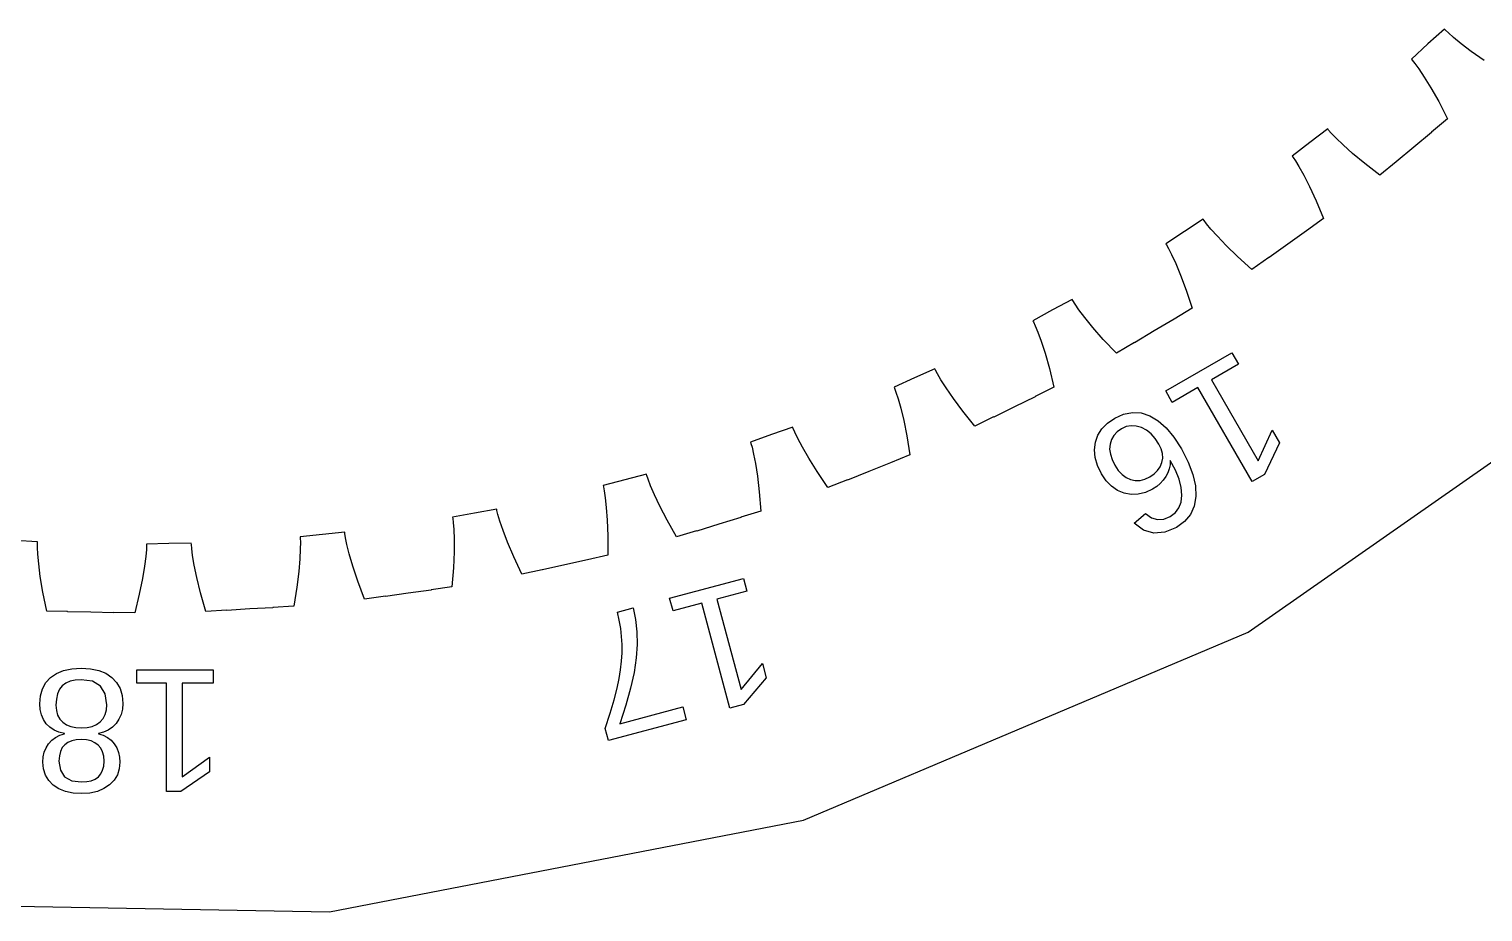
# Model space of a CAD drawing. Header units: metres. Extents: x -300 to 172, y -235 to 235.
# Drawn here: x -74.3 to 74, y -234.8 to -144.7 of the extents above; entities that cross this region are included whole.
import ezdxf

# ---------------------------------------------------------------- set-up
doc = ezdxf.new("R2010")
doc.units = ezdxf.units.M

msp = doc.modelspace()

# ---------------------------------------------------------------- linework, layer by layer
for p, q in [((70.0643, -144.701), (68.3639, -146.224)), ((70.1612, -144.8), (70.0643, -144.701)), ((70.4628, -145.09), (70.1612, -144.8)), ((70.987, -145.557), (70.4628, -145.09)), ((68.3639, -146.224), (66.6797, -147.764)), ((71.7536, -146.191), (70.987, -145.557)), ((72.785, -146.978), (71.7536, -146.191)), ((66.6797, -147.764), (66.7691, -147.871)), ((66.7691, -147.871), (67.0274, -148.2)), ((67.0274, -148.2), (67.4404, -148.768)), ((74.1069, -147.909), (72.785, -146.978)), ((67.4404, -148.768), (67.9946, -149.593)), ((67.9946, -149.593), (68.6762, -150.698)), ((68.6762, -150.698), (69.4714, -152.106)), ((69.4714, -152.106), (70.3652, -153.845)), ((70.3652, -153.845), (68.7354, -155.22)), ((58.144, -154.895), (56.3281, -156.278)), ((58.2327, -155.002), (58.144, -154.895)), ((58.5104, -155.314), (58.2327, -155.002)), ((58.9957, -155.822), (58.5104, -155.314)), ((68.7468, -155.243), (66.9329, -156.742)), ((68.7354, -155.22), (68.7468, -155.243)), ((56.3281, -156.278), (54.5267, -157.68)), ((59.7095, -156.514), (58.9957, -155.822)), ((60.6752, -157.381), (59.7095, -156.514)), ((66.9329, -156.742), (65.1354, -158.26)), ((54.5267, -157.68), (54.6074, -157.793)), ((54.6074, -157.793), (54.8387, -158.141)), ((54.8387, -158.141), (55.2053, -158.74)), ((61.9189, -158.414), (60.6752, -157.381)), ((63.4711, -159.603), (61.9189, -158.414)), ((65.1151, -158.245), (63.4711, -159.603)), ((65.1354, -158.26), (65.1151, -158.245)), ((55.2053, -158.74), (55.6921, -159.607)), ((55.6921, -159.607), (56.2839, -160.763)), ((56.2839, -160.763), (56.9647, -162.229)), ((56.9647, -162.229), (57.7174, -164.034)), ((45.4514, -164.109), (43.5314, -165.344)), ((45.5314, -164.223), (45.4514, -164.109)), ((45.7833, -164.557), (45.5314, -164.223)), ((46.2269, -165.101), (45.7833, -164.557)), ((57.7174, -164.034), (55.9835, -165.276)), ((43.5314, -165.344), (41.6244, -166.598)), ((46.8834, -165.848), (46.2269, -165.101)), ((47.7771, -166.789), (46.8834, -165.848)), ((55.993, -165.299), (54.0661, -166.649)), ((55.9835, -165.276), (55.993, -165.299)), ((41.6244, -166.598), (41.6958, -166.717)), ((41.6958, -166.717), (41.8987, -167.083)), ((41.8987, -167.083), (42.2166, -167.709)), ((48.9348, -167.918), (47.7771, -166.789)), ((54.0661, -166.649), (52.1534, -168.019)), ((42.2166, -167.709), (42.6329, -168.612)), ((42.6329, -168.612), (43.131, -169.811)), ((50.3876, -169.227), (48.9348, -167.918)), ((52.1344, -168.003), (50.3876, -169.227)), ((52.1534, -168.019), (52.1344, -168.003)), ((43.131, -169.811), (43.6932, -171.327)), ((43.6932, -171.327), (44.3002, -173.185)), ((30.0549, -173.365), (28.0542, -174.464)), ((32.0669, -172.287), (30.0549, -173.365)), ((32.1376, -172.406), (32.0669, -172.287)), ((32.3622, -172.759), (32.1376, -172.406)), ((32.7611, -173.337), (32.3622, -172.759)), ((33.3562, -174.133), (32.7611, -173.337)), ((44.3002, -173.185), (42.4731, -174.286)), ((28.0542, -174.464), (28.1159, -174.588)), ((28.1159, -174.588), (28.2892, -174.969)), ((28.2892, -174.969), (28.5563, -175.618)), ((34.1723, -175.143), (33.3562, -174.133)), ((42.4807, -174.31), (40.4525, -175.503)), ((42.4731, -174.286), (42.4807, -174.31)), ((28.5563, -175.618), (28.8996, -176.551)), ((35.2367, -176.36), (34.1723, -175.143)), ((36.5809, -177.78), (35.2367, -176.36)), ((40.4525, -175.503), (38.4371, -176.717)), ((28.8996, -176.551), (29.3009, -177.786)), ((29.3009, -177.786), (29.7408, -179.342)), ((38.4194, -176.698), (36.5809, -177.78)), ((38.4371, -176.717), (38.4194, -176.698)), ((41.6122, -181.624), (48.3508, -177.734)), ((48.3508, -177.734), (49.0248, -178.901)), ((18.0751, -179.374), (15.9836, -180.289)), ((18.136, -179.499), (18.0751, -179.374)), ((29.7408, -179.342), (30.1982, -181.242)), ((49.0248, -178.901), (46.2855, -180.483)), ((50.0361, -206.231), (90.4221, -178.015)), ((15.9836, -180.289), (13.9021, -181.226)), ((18.3319, -179.869), (18.136, -179.499)), ((18.6836, -180.477), (18.3319, -179.869)), ((19.2136, -181.318), (18.6836, -180.477)), ((46.2855, -180.483), (51.0615, -188.755)), ((13.9021, -181.226), (13.9537, -181.355)), ((13.9537, -181.355), (14.0961, -181.748)), ((14.0961, -181.748), (14.3108, -182.417)), ((14.3108, -182.417), (14.5789, -183.374)), ((19.9468, -182.389), (19.2136, -181.318)), ((20.9112, -183.687), (19.9468, -182.389)), ((28.2951, -182.219), (26.1786, -183.247)), ((30.1982, -181.242), (28.2894, -182.194)), ((28.2894, -182.194), (28.2951, -182.219)), ((42.2862, -182.792), (41.6122, -181.624)), ((44.9034, -181.281), (42.2862, -182.792)), ((50.4373, -190.866), (44.9034, -181.281)), ((14.5789, -183.374), (14.8808, -184.636)), ((22.1383, -185.209), (20.9112, -183.687)), ((26.1786, -183.247), (24.0731, -184.297)), ((37.3226, -183.992), (38.2169, -183.814)), ((38.2169, -183.814), (39.1022, -183.866)), ((39.1022, -183.866), (39.9783, -184.15)), ((3.56429, -185.328), (1.40686, -186.074)), ((3.6151, -185.458), (3.56429, -185.328)), ((14.8808, -184.636), (15.1957, -186.222)), ((24.057, -184.277), (22.1383, -185.209)), ((24.0731, -184.297), (24.057, -184.277)), ((35.111, -185.484), (35.6857, -184.906)), ((35.6857, -184.906), (36.4191, -184.401)), ((36.4191, -184.401), (37.3226, -183.992)), ((37.5916, -185.266), (37.104, -185.481)), ((38.0929, -185.174), (37.5916, -185.266)), ((38.6082, -185.207), (38.0929, -185.174)), ((39.1372, -185.363), (38.6082, -185.207)), ((39.6507, -185.632), (39.1372, -185.363)), ((39.9783, -184.15), (40.834, -184.661)), ((40.834, -184.661), (41.6584, -185.395)), ((41.6584, -185.395), (42.4514, -186.352)), ((1.40686, -186.074), (-0.7426, -186.842)), ((-0.7426, -186.842), (-0.70137, -186.975)), ((3.78104, -185.841), (3.6151, -185.458)), ((4.0833, -186.475), (3.78104, -185.841)), ((4.54477, -187.356), (4.0833, -186.475)), ((15.1957, -186.222), (15.5007, -188.154)), ((34.3436, -187.625), (34.4379, -186.855)), ((34.4379, -186.855), (34.6951, -186.134)), ((34.6951, -186.134), (35.111, -185.484)), ((36.0722, -186.576), (35.9314, -187.046)), ((36.3146, -186.159), (36.0722, -186.576)), ((36.6585, -185.794), (36.3146, -186.159)), ((37.104, -185.481), (36.6585, -185.794)), ((40.1199, -186.002), (39.6507, -185.632)), ((40.5447, -186.471), (40.1199, -186.002)), ((40.9252, -187.042), (40.5447, -186.471)), ((42.4514, -186.352), (43.2131, -187.533)), ((51.0615, -188.755), (52.4861, -185.619)), ((52.4861, -185.619), (53.2351, -186.916)), ((-0.70137, -186.975), (-0.59062, -187.378)), ((-0.59062, -187.378), (-0.42978, -188.062)), ((-0.42978, -188.062), (-0.2386, -189.038)), ((5.1906, -188.482), (4.54477, -187.356)), ((15.5007, -188.154), (13.5223, -188.951)), ((34.4164, -188.417), (34.3436, -187.625)), ((35.9314, -187.046), (35.8948, -187.553)), ((35.8948, -187.553), (35.9648, -188.082)), ((35.9648, -188.082), (36.1413, -188.632)), ((41.1565, -187.528), (40.9252, -187.042)), ((41.2833, -188.004), (41.1565, -187.528)), ((41.3057, -188.469), (41.2833, -188.004)), ((43.2131, -187.533), (43.9115, -188.886)), ((53.2351, -186.916), (51.7043, -190.135)), ((-0.2386, -189.038), (-0.03792, -190.32)), ((6.04881, -189.852), (5.1906, -188.482)), ((7.15114, -191.467), (6.04881, -189.852)), ((11.3347, -189.832), (9.15224, -190.712)), ((13.526, -188.976), (11.3347, -189.832)), ((13.5223, -188.951), (13.526, -188.976)), ((34.6563, -189.232), (34.4164, -188.417)), ((35.0632, -190.071), (34.6563, -189.232)), ((36.1413, -188.632), (36.4243, -189.204)), ((36.4243, -189.204), (36.7771, -189.732)), ((36.7771, -189.732), (37.163, -190.153)), ((40.4317, -190.082), (40.7824, -189.74)), ((40.7824, -189.74), (41.0464, -189.354)), ((41.0464, -189.354), (41.2237, -188.925)), ((41.2237, -188.925), (41.3057, -188.469)), ((41.972, -189.577), (41.8302, -189.983)), ((42.0518, -189.151), (41.972, -189.577)), ((42.0694, -188.706), (42.0518, -189.151)), ((42.5967, -189.712), (42.0694, -188.706)), ((42.9723, -190.641), (42.5967, -189.712)), ((43.9115, -188.886), (44.3911, -190.15)), ((-13.5834, -190.682), (-15.7872, -191.277)), ((-15.7872, -191.277), (-15.7567, -191.413)), ((-11.3736, -190.11), (-13.5834, -190.682)), ((-11.3333, -190.243), (-11.3736, -190.11)), ((-11.1983, -190.639), (-11.3333, -190.243)), ((-10.9474, -191.295), (-11.1983, -190.639)), ((-10.5574, -192.21), (-10.9474, -191.295)), ((-0.03792, -190.32), (0.14999, -191.926)), ((9.13773, -190.691), (7.15114, -191.467)), ((9.15224, -190.712), (9.13773, -190.691)), ((35.548, -190.784), (35.0632, -190.071)), ((36.0957, -191.354), (35.548, -190.784)), ((37.163, -190.153), (37.582, -190.466)), ((37.582, -190.466), (38.0342, -190.67)), ((38.0342, -190.67), (38.5082, -190.765)), ((38.5082, -190.765), (38.993, -190.749)), ((38.993, -190.749), (39.4883, -190.621)), ((39.4883, -190.621), (39.9944, -190.382)), ((39.9944, -190.382), (40.4317, -190.082)), ((41.0547, -191.063), (40.6922, -191.363)), ((41.366, -190.732), (41.0547, -191.063)), ((41.6263, -190.37), (41.366, -190.732)), ((41.8302, -189.983), (41.6263, -190.37)), ((43.1961, -191.494), (42.9723, -190.641)), ((44.3911, -190.15), (44.652, -191.323)), ((44.652, -191.323), (44.6942, -192.406)), ((51.7043, -190.135), (50.4373, -190.866)), ((-15.7567, -191.413), (-15.6783, -191.824)), ((-15.6783, -191.824), (-15.5723, -192.518)), ((-15.5723, -192.518), (-15.4592, -193.506)), ((-10.003, -193.383), (-10.5574, -192.21)), ((0.14999, -191.926), (0.30054, -193.875)), ((36.7064, -191.781), (36.0957, -191.354)), ((37.38, -192.065), (36.7064, -191.781)), ((38.0903, -192.198), (37.38, -192.065)), ((38.8101, -192.17), (38.0903, -192.198)), ((39.5396, -191.981), (38.8101, -192.17)), ((40.2787, -191.632), (39.5396, -191.981)), ((40.6922, -191.363), (40.2787, -191.632)), ((43.191, -192.958), (43.2681, -192.27)), ((43.2681, -192.27), (43.1961, -191.494)), ((44.6942, -192.406), (44.5196, -193.381)), ((-28.8926, -194.085), (-31.1367, -194.503)), ((-26.6443, -193.691), (-28.8926, -194.085)), ((-26.6146, -193.826), (-26.6443, -193.691)), ((-26.5116, -194.232), (-26.6146, -193.826)), ((-26.3135, -194.905), (-26.5116, -194.232)), ((-15.4592, -193.506), (-15.3611, -194.8)), ((-9.25639, -194.818), (-10.003, -193.383)), ((0.30054, -193.875), (-1.73488, -194.513)), ((38.3798, -195.129), (39.5562, -194.135)), ((39.5562, -194.135), (40.1499, -194.557)), ((42.0847, -194.424), (42.5993, -194.035)), ((42.5993, -194.035), (42.9681, -193.546)), ((42.9681, -193.546), (43.191, -192.958)), ((44.1312, -194.229), (43.5288, -194.951)), ((44.5196, -193.381), (44.1312, -194.229)), ((-31.1367, -194.503), (-31.1169, -194.641)), ((-31.1169, -194.641), (-31.0715, -195.056)), ((-31.0715, -195.056), (-31.0209, -195.757)), ((-31.0209, -195.757), (-30.9868, -196.751)), ((-25.9974, -195.848), (-26.3135, -194.905)), ((-15.3611, -194.8), (-15.3013, -196.416)), ((-8.28586, -196.515), (-9.25639, -194.818)), ((-3.98578, -195.217), (-6.23105, -195.921)), ((-1.73318, -194.538), (-3.98578, -195.217)), ((-1.73488, -194.513), (-1.73318, -194.538)), ((39.3621, -195.839), (38.3798, -195.129)), ((40.1499, -194.557), (40.7692, -194.746)), ((40.7692, -194.746), (41.4142, -194.702)), ((41.4142, -194.702), (42.0847, -194.424)), ((42.7126, -195.548), (41.5286, -196.049)), ((43.5288, -194.951), (42.7126, -195.548)), ((-73.4803, -197.032), (-75.7583, -196.884)), ((-73.4835, -197.171), (-73.4803, -197.032)), ((-73.4792, -197.589), (-73.4835, -197.171)), ((-62.3605, -197.253), (-62.3628, -197.392)), ((-60.0786, -197.196), (-62.3605, -197.253)), ((-57.7961, -197.162), (-60.0786, -197.196)), ((-57.7883, -197.301), (-57.7961, -197.162)), ((-44.4241, -196.261), (-46.6938, -196.499)), ((-46.6938, -196.499), (-46.6851, -196.638)), ((-46.6851, -196.638), (-46.6728, -197.056)), ((-46.6728, -197.056), (-46.6781, -197.758)), ((-42.1512, -196.046), (-44.4241, -196.261)), ((-42.1323, -196.184), (-42.1512, -196.046)), ((-42.0618, -196.596), (-42.1323, -196.184)), ((-41.9179, -197.283), (-42.0618, -196.596)), ((-30.9868, -196.751), (-30.9917, -198.049)), ((-25.5381, -197.062), (-25.9974, -195.848)), ((-24.9077, -198.551), (-25.5381, -197.062)), ((-15.3013, -196.416), (-15.3061, -198.371)), ((-6.24387, -195.899), (-8.28586, -196.515)), ((-6.23105, -195.921), (-6.24387, -195.899)), ((40.4117, -196.146), (39.3621, -195.839)), ((41.5286, -196.049), (40.4117, -196.146)), ((-73.446, -198.291), (-73.4792, -197.589)), ((-73.3617, -199.281), (-73.446, -198.291)), ((-62.4448, -198.509), (-62.5685, -199.496)), ((-62.3837, -197.81), (-62.4448, -198.509)), ((-62.3628, -197.392), (-62.3837, -197.81)), ((-57.7507, -197.718), (-57.7883, -197.301)), ((-57.6619, -198.414), (-57.7507, -197.718)), ((-57.4991, -199.395), (-57.6619, -198.414)), ((-46.723, -198.752), (-46.831, -200.045)), ((-46.6781, -197.758), (-46.723, -198.752)), ((-41.6777, -198.248), (-41.9179, -197.283)), ((-41.3163, -199.495), (-41.6777, -198.248)), ((-30.9917, -198.049), (-31.0605, -199.664)), ((-24.0751, -200.32), (-24.9077, -198.551)), ((-15.3061, -198.371), (-17.3858, -198.845)), ((-73.2023, -200.569), (-73.3617, -199.281)), ((-62.5685, -199.496), (-62.7789, -200.777)), ((-57.2379, -200.667), (-57.4991, -199.395)), ((-46.831, -200.045), (-47.028, -201.65)), ((-40.8062, -201.029), (-41.3163, -199.495)), ((-31.0605, -199.664), (-31.2207, -201.613)), ((-21.9906, -199.868), (-24.0751, -200.32)), ((-21.9796, -199.891), (-21.9906, -199.868)), ((-19.6856, -199.369), (-21.9796, -199.891)), ((-17.3861, -198.87), (-19.6856, -199.369)), ((-17.3858, -198.845), (-17.3861, -198.87)), ((-72.9417, -202.165), (-73.2023, -200.569)), ((-62.7789, -200.777), (-63.1028, -202.361)), ((-56.8513, -202.237), (-57.2379, -200.667)), ((-47.028, -201.65), (-47.3424, -203.58)), ((-40.1168, -202.859), (-40.8062, -201.029)), ((-31.2207, -201.613), (-33.3314, -201.92)), ((-8.99429, -202.77), (-1.47842, -200.756)), ((-1.47842, -200.756), (-1.12953, -202.058)), ((-72.5508, -204.081), (-72.9417, -202.165)), ((-63.1028, -202.361), (-63.5695, -204.26)), ((-56.3095, -204.115), (-56.8513, -202.237)), ((-38.003, -202.574), (-40.1168, -202.859)), ((-37.9938, -202.598), (-38.003, -202.574)), ((-35.6655, -202.259), (-37.9938, -202.598)), ((-33.3337, -201.945), (-35.6655, -202.259)), ((-33.3314, -201.92), (-33.3337, -201.945)), ((-8.6454, -204.072), (-8.99429, -202.77)), ((-1.12953, -202.058), (-4.18477, -202.877)), ((-4.18477, -202.877), (-1.71252, -212.104)), ((-70.4185, -204.135), (-72.5508, -204.081)), ((-70.4132, -204.159), (-70.4185, -204.135)), ((-68.0611, -204.194), (-70.4132, -204.159)), ((-65.7085, -204.253), (-68.0611, -204.194)), ((-65.7022, -204.228), (-65.7085, -204.253)), ((-63.5695, -204.26), (-65.7022, -204.228)), ((-54.1797, -203.999), (-56.3095, -204.115)), ((-54.1724, -204.023), (-54.1797, -203.999)), ((-51.8244, -203.871), (-54.1724, -204.023)), ((-49.4752, -203.743), (-51.8244, -203.871)), ((-49.4709, -203.718), (-49.4752, -203.743)), ((-47.3424, -203.58), (-49.4709, -203.718)), ((-14.3297, -204.2), (-12.7301, -203.771)), ((-14.1329, -205.029), (-14.3297, -204.2)), ((-12.7301, -203.771), (-12.4791, -204.952)), ((-5.72638, -203.29), (-8.6454, -204.072)), ((-2.86177, -213.981), (-5.72638, -203.29)), ((-13.9871, -205.857), (-14.1329, -205.029)), ((-13.8923, -206.684), (-13.9871, -205.857)), ((-12.4791, -204.952), (-12.3418, -206.195)), ((-13.8486, -207.51), (-13.8923, -206.684)), ((-13.8533, -208.344), (-13.8486, -207.51)), ((-12.3182, -207.501), (-12.4083, -208.871)), ((-12.3418, -206.195), (-12.3182, -207.501)), ((4.66626, -225.434), (50.0361, -206.231)), ((-13.9039, -209.197), (-13.8533, -208.344)), ((-12.4083, -208.871), (-12.6239, -210.342)), ((-72.16, -210.865), (-71.5541, -210.445)), ((-71.5541, -210.445), (-70.8292, -210.145)), ((-70.8292, -210.145), (-69.9855, -209.965)), ((-69.9855, -209.965), (-69.023, -209.906)), ((-69.023, -209.906), (-68.0812, -209.964)), ((-68.0812, -209.964), (-67.248, -210.141)), ((-67.248, -210.141), (-66.5232, -210.435)), ((-66.5232, -210.435), (-65.907, -210.847)), ((-63.3494, -211.446), (-63.3494, -210.098)), ((-63.3494, -210.098), (-55.5684, -210.098)), ((-55.5684, -210.098), (-55.5684, -211.446)), ((-14.1431, -210.955), (-14.0005, -210.067)), ((-14.0005, -210.067), (-13.9039, -209.197)), ((-12.6239, -210.342), (-12.9769, -211.953)), ((-1.71252, -212.104), (0.47531, -209.443)), ((0.47531, -209.443), (0.86302, -210.89)), ((-73.1847, -212.729), (-72.9797, -212.013)), ((-72.9797, -212.013), (-72.6382, -211.391)), ((-72.6382, -211.391), (-72.16, -210.865)), ((-71.2478, -212.071), (-71.4462, -212.519)), ((-70.97, -211.716), (-71.2478, -212.071)), ((-70.6116, -211.444), (-70.97, -211.716)), ((-70.1705, -211.251), (-70.6116, -211.444)), ((-69.6466, -211.134), (-70.1705, -211.251)), ((-69.04, -211.096), (-69.6466, -211.134)), ((-67.8951, -211.255), (-69.04, -211.096)), ((-67.0772, -211.735), (-67.8951, -211.255)), ((-66.5865, -212.535), (-67.0772, -211.735)), ((-65.907, -210.847), (-65.4157, -211.367)), ((-65.4157, -211.367), (-65.0647, -211.986)), ((-65.0647, -211.986), (-64.8542, -212.704)), ((-60.3274, -211.446), (-63.3494, -211.446)), ((-60.3274, -222.513), (-60.3274, -211.446)), ((-55.5684, -211.446), (-58.7314, -211.446)), ((-58.7314, -211.446), (-58.7314, -220.997)), ((-14.6635, -213.126), (-14.3561, -211.946)), ((-14.3561, -211.946), (-14.1431, -210.955)), ((-12.9769, -211.953), (-13.4674, -213.704)), ((0.86302, -210.89), (-1.44862, -213.602)), ((-73.253, -213.54), (-73.1847, -212.729)), ((-73.2117, -214.125), (-73.253, -213.54)), ((-71.5653, -213.058), (-71.605, -213.69)), ((-71.4462, -212.519), (-71.5653, -213.058)), ((-66.423, -213.655), (-66.5865, -212.535)), ((-64.8542, -212.704), (-64.784, -213.522)), ((-64.784, -213.522), (-64.8275, -214.105)), ((-15.0652, -214.495), (-14.6635, -213.126)), ((-73.0877, -214.66), (-73.2117, -214.125)), ((-72.8812, -215.144), (-73.0877, -214.66)), ((-71.605, -213.69), (-71.562, -214.23)), ((-71.562, -214.23), (-71.433, -214.7)), ((-71.433, -214.7), (-71.218, -215.099)), ((-67.101, -215.383), (-66.8044, -215.039)), ((-66.8044, -215.039), (-66.5925, -214.636)), ((-66.5925, -214.636), (-66.4654, -214.175)), ((-66.4654, -214.175), (-66.423, -213.655)), ((-64.958, -214.64), (-65.1755, -215.126)), ((-64.8275, -214.105), (-64.958, -214.64)), ((-15.5612, -216.051), (-15.0652, -214.495)), ((-13.4674, -213.704), (-14.0953, -215.595)), ((-14.0953, -215.595), (-7.65163, -213.869)), ((-7.65163, -213.869), (-7.30273, -215.171)), ((-1.44862, -213.602), (-2.86177, -213.981)), ((-72.592, -215.577), (-72.8812, -215.144)), ((-72.2285, -215.945), (-72.592, -215.577)), ((-71.799, -216.235), (-72.2285, -215.945)), ((-71.3035, -216.449), (-71.799, -216.235)), ((-70.742, -216.585), (-71.3035, -216.449)), ((-71.218, -215.099), (-70.917, -215.427)), ((-70.917, -215.427), (-70.5388, -215.682)), ((-70.5388, -215.682), (-70.0912, -215.865)), ((-70.0912, -215.865), (-69.5743, -215.975)), ((-69.5743, -215.975), (-68.988, -216.012)), ((-68.988, -216.012), (-68.4171, -215.972)), ((-68.4171, -215.972), (-67.9122, -215.854)), ((-67.9122, -215.854), (-67.4736, -215.658)), ((-67.4736, -215.658), (-67.101, -215.383)), ((-66.7432, -216.438), (-67.261, -216.566)), ((-66.2737, -216.228), (-66.7432, -216.438)), ((-65.8527, -215.936), (-66.2737, -216.228)), ((-65.48, -215.564), (-65.8527, -215.936)), ((-65.1755, -215.126), (-65.48, -215.564)), ((-15.2282, -217.295), (-15.5612, -216.051)), ((-7.30273, -215.171), (-15.2282, -217.295)), ((-72.7972, -218.486), (-72.6125, -218.036)), ((-72.6125, -218.036), (-72.354, -217.62)), ((-72.354, -217.62), (-72.032, -217.259)), ((-72.032, -217.259), (-71.656, -216.972)), ((-71.656, -216.972), (-71.226, -216.759)), ((-71.226, -216.759), (-70.742, -216.619)), ((-70.9674, -218.021), (-71.1505, -218.401)), ((-70.711, -217.72), (-70.9674, -218.021)), ((-70.742, -216.619), (-70.742, -216.585)), ((-70.3847, -217.493), (-70.711, -217.72)), ((-69.9917, -217.331), (-70.3847, -217.493)), ((-69.5322, -217.234), (-69.9917, -217.331)), ((-69.006, -217.201), (-69.5322, -217.234)), ((-68.4861, -217.237), (-69.006, -217.201)), ((-68.0285, -217.342), (-68.4861, -217.237)), ((-67.6331, -217.518), (-68.0285, -217.342)), ((-67.3, -217.764), (-67.6331, -217.518)), ((-67.0362, -218.078), (-67.3, -217.764)), ((-67.261, -216.566), (-67.261, -216.602)), ((-67.261, -216.602), (-66.7807, -216.756)), ((-66.7807, -216.756), (-66.354, -216.981)), ((-66.354, -216.981), (-65.9807, -217.275)), ((-65.9807, -217.275), (-65.661, -217.638)), ((-65.661, -217.638), (-65.4046, -218.054)), ((-72.945, -219.49), (-72.9081, -218.971)), ((-72.8786, -220.191), (-72.945, -219.49)), ((-72.9081, -218.971), (-72.7972, -218.486)), ((-71.2604, -218.862), (-71.297, -219.402)), ((-71.297, -219.402), (-71.1527, -220.331)), ((-71.1505, -218.401), (-71.2604, -218.862)), ((-66.8477, -218.456), (-67.0362, -218.078)), ((-66.7347, -218.897), (-66.8477, -218.456)), ((-66.697, -219.402), (-66.7347, -218.897)), ((-66.7336, -219.898), (-66.697, -219.402)), ((-65.4046, -218.054), (-65.2215, -218.504)), ((-65.2215, -218.504), (-65.1116, -218.989)), ((-65.075, -219.507), (-65.1414, -220.187)), ((-65.1116, -218.989), (-65.075, -219.507)), ((-58.7314, -220.997), (-55.9294, -218.993)), ((-55.9294, -218.993), (-55.9294, -220.492)), ((-72.6795, -220.816), (-72.8786, -220.191)), ((-72.3476, -221.365), (-72.6795, -220.816)), ((-71.1527, -220.331), (-70.7197, -220.994)), ((-70.7197, -220.994), (-69.9982, -221.392)), ((-67.6093, -221.225), (-67.283, -220.992)), ((-67.283, -220.992), (-67.0266, -220.693)), ((-67.0266, -220.693), (-66.8435, -220.328)), ((-66.8435, -220.328), (-66.7336, -219.898)), ((-65.3405, -220.798), (-65.6724, -221.343)), ((-65.1414, -220.187), (-65.3405, -220.798)), ((-55.9294, -220.492), (-58.8644, -222.513)), ((-71.883, -221.837), (-72.3476, -221.365)), ((-71.3038, -222.217), (-71.883, -221.837)), ((-70.6282, -222.488), (-71.3038, -222.217)), ((-69.8563, -222.651), (-70.6282, -222.488)), ((-69.9982, -221.392), (-68.988, -221.524)), ((-68.988, -221.524), (-68.4618, -221.491)), ((-68.4618, -221.491), (-68.0022, -221.391)), ((-67.3807, -222.484), (-68.1389, -222.65)), ((-68.0022, -221.391), (-67.6093, -221.225)), ((-66.7134, -222.207), (-67.3807, -222.484)), ((-66.137, -221.819), (-66.7134, -222.207)), ((-65.6724, -221.343), (-66.137, -221.819)), ((-68.988, -222.705), (-69.8563, -222.651)), ((-68.1389, -222.65), (-68.988, -222.705)), ((-58.8644, -222.513), (-60.3274, -222.513)), ((-43.7047, -234.784), (4.66626, -225.434)), ((-92.9626, -233.873), (-43.7047, -234.784))]:
    msp.add_line(p, q)

doc.saveas('drawing.dxf')
